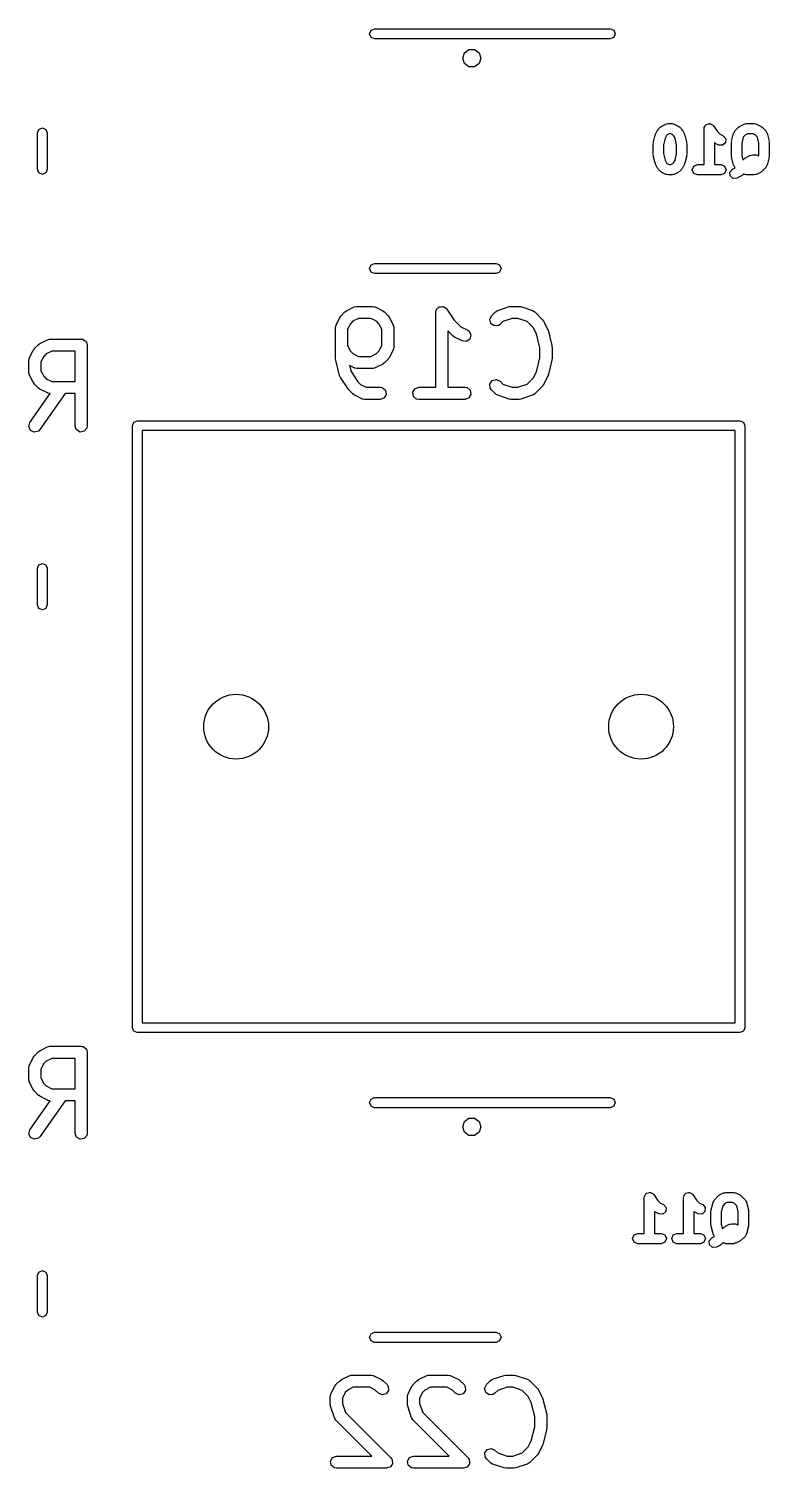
# Model space of a CAD drawing. Extents: x 62 to 228, y -146 to -46.
# Drawn here: x 109.53 to 118.67, y -83.74 to -65.95 of the extents above; entities that cross this region are included whole.
import ezdxf

# ---------------------------------------------------------------- set-up
doc = ezdxf.new("R2010")
doc.units = 0
doc.layers.add('BLACK', color=7, linetype='CONTINUOUS')

msp = doc.modelspace()

# ---------------------------------------------------------------- linework, layer by layer
at = {"layer": 'BLACK', "linetype": 'CONTINUOUS'}
for p, q in [((113.74, -66.0124), (113.758, -65.9682)), ((113.758, -65.9682), (113.802, -65.9499)), ((113.802, -65.9499), (116.711, -65.9499)), ((116.711, -65.9499), (116.755, -65.9682)), ((116.755, -65.9682), (116.774, -66.0124)), ((113.758, -66.0566), (113.74, -66.0124)), ((113.802, -66.0749), (113.758, -66.0566)), ((116.711, -66.0749), (113.802, -66.0749)), ((116.755, -66.0566), (116.711, -66.0749)), ((116.774, -66.0124), (116.755, -66.0566)), ((114.89, -66.3124), (114.911, -66.2463)), ((114.911, -66.3785), (114.89, -66.3124)), ((114.911, -66.2463), (114.967, -66.2054)), ((114.967, -66.2054), (115.037, -66.2054)), ((115.037, -66.2054), (115.093, -66.2463)), ((115.093, -66.2463), (115.115, -66.3124)), ((115.115, -66.3124), (115.093, -66.3785)), ((114.967, -66.4194), (114.911, -66.3785)), ((115.037, -66.4194), (114.967, -66.4194)), ((115.093, -66.3785), (115.037, -66.4194)), ((109.639, -67.2353), (109.657, -67.1929)), ((109.639, -67.6895), (109.639, -67.2353)), ((109.657, -67.1929), (109.699, -67.1753)), ((109.699, -67.1753), (109.742, -67.1929)), ((109.742, -67.1929), (109.759, -67.2353)), ((109.759, -67.2353), (109.759, -67.6895)), ((117.272, -67.2526), (117.296, -67.2042)), ((117.296, -67.2042), (117.304, -67.1973)), ((117.304, -67.1973), (117.308, -67.1877)), ((117.308, -67.1877), (117.332, -67.1635)), ((117.332, -67.1635), (117.342, -67.1595)), ((117.342, -67.1595), (117.349, -67.1516)), ((117.349, -67.1516), (117.397, -67.1274)), ((117.397, -67.1274), (117.412, -67.1264)), ((117.412, -67.1264), (117.425, -67.1207)), ((117.425, -67.1207), (117.474, -67.1207)), ((117.474, -67.1207), (117.487, -67.1264)), ((117.487, -67.1264), (117.502, -67.1274)), ((117.502, -67.1274), (117.551, -67.1516)), ((117.551, -67.1516), (117.557, -67.1595)), ((117.557, -67.1595), (117.567, -67.1635)), ((117.567, -67.1635), (117.591, -67.1877)), ((117.591, -67.1877), (117.595, -67.1973)), ((117.595, -67.1973), (117.603, -67.2042)), ((117.603, -67.2042), (117.627, -67.2526)), ((117.87, -67.1842), (117.872, -67.1782)), ((117.87, -67.6287), (117.87, -67.1842)), ((117.871, -67.1718), (117.881, -67.1564)), ((117.872, -67.1782), (117.871, -67.1718)), ((117.881, -67.1564), (117.889, -67.1393)), ((117.889, -67.1393), (117.895, -67.1368)), ((117.895, -67.1368), (117.898, -67.1314)), ((117.898, -67.1314), (117.916, -67.1278)), ((117.916, -67.1278), (117.933, -67.1207)), ((117.933, -67.1207), (117.939, -67.1232)), ((117.939, -67.1232), (117.946, -67.1219)), ((117.946, -67.1219), (117.961, -67.1322)), ((117.961, -67.1322), (117.978, -67.1393)), ((117.978, -67.1393), (117.981, -67.1453)), ((117.981, -67.1453), (117.986, -67.149)), ((117.986, -67.149), (118.031, -67.2163)), ((118.031, -67.2163), (118.068, -67.253)), ((118.235, -67.2414), (118.245, -67.2277)), ((118.245, -67.2277), (118.251, -67.2119)), ((118.251, -67.2119), (118.3, -67.1635)), ((118.3, -67.1635), (118.309, -67.1595)), ((118.309, -67.1595), (118.316, -67.1516)), ((118.316, -67.1516), (118.365, -67.1274)), ((118.365, -67.1274), (118.379, -67.1264)), ((118.379, -67.1264), (118.393, -67.1207)), ((118.393, -67.1207), (118.49, -67.1207)), ((118.49, -67.1207), (118.503, -67.1264)), ((118.503, -67.1264), (118.518, -67.1274)), ((118.518, -67.1274), (118.567, -67.1516)), ((118.567, -67.1516), (118.573, -67.1595)), ((118.573, -67.1595), (118.583, -67.1635)), ((118.583, -67.1635), (118.631, -67.2119)), ((118.631, -67.2119), (118.638, -67.2277)), ((118.638, -67.2277), (118.648, -67.2414)), ((117.241, -67.3777), (117.244, -67.3703)), ((117.241, -67.4987), (117.241, -67.3777)), ((117.243, -67.3623), (117.267, -67.2656)), ((117.244, -67.3703), (117.243, -67.3623)), ((117.267, -67.2656), (117.271, -67.2598)), ((117.271, -67.2598), (117.272, -67.2526)), ((117.389, -67.3031), (117.368, -67.3855)), ((117.368, -67.3855), (117.368, -67.4909)), ((117.405, -67.2702), (117.389, -67.3031)), ((117.415, -67.2606), (117.405, -67.2702)), ((117.44, -67.2477), (117.415, -67.2606)), ((117.459, -67.2477), (117.44, -67.2477)), ((117.485, -67.2606), (117.459, -67.2477)), ((117.494, -67.2702), (117.485, -67.2606)), ((117.511, -67.3031), (117.494, -67.2702)), ((117.531, -67.3855), (117.511, -67.3031)), ((117.531, -67.4909), (117.531, -67.3855)), ((117.627, -67.2526), (117.628, -67.2598)), ((117.628, -67.2598), (117.632, -67.2656)), ((117.632, -67.2656), (117.656, -67.3623)), ((117.656, -67.3623), (117.655, -67.3703)), ((117.655, -67.3703), (117.658, -67.3777)), ((117.658, -67.3777), (117.658, -67.4987)), ((118.002, -67.362), (117.997, -67.3563)), ((117.997, -67.3563), (117.997, -67.6287)), ((118.05, -67.3861), (118.002, -67.362)), ((118.099, -67.3896), (118.05, -67.3861)), ((118.068, -67.253), (118.107, -67.2726)), ((118.135, -67.3578), (118.099, -67.3896)), ((118.107, -67.2726), (118.139, -67.3093)), ((118.139, -67.3093), (118.135, -67.3578)), ((118.209, -67.3535), (118.212, -67.3461)), ((118.209, -67.5229), (118.209, -67.3535)), ((118.21, -67.3381), (118.235, -67.2414)), ((118.212, -67.3461), (118.21, -67.3381)), ((118.354, -67.2892), (118.336, -67.3614)), ((118.336, -67.3614), (118.336, -67.5151)), ((118.382, -67.2606), (118.354, -67.2892)), ((118.408, -67.2477), (118.382, -67.2606)), ((118.475, -67.2477), (118.408, -67.2477)), ((118.501, -67.2606), (118.475, -67.2477)), ((118.529, -67.2892), (118.501, -67.2606)), ((118.547, -67.3614), (118.529, -67.2892)), ((118.547, -67.5151), (118.547, -67.3614)), ((118.648, -67.2414), (118.672, -67.3381)), ((118.672, -67.3381), (118.671, -67.3461)), ((118.671, -67.3461), (118.674, -67.3535)), ((118.674, -67.3535), (118.674, -67.5229)), ((117.244, -67.5061), (117.241, -67.4987)), ((117.243, -67.5141), (117.244, -67.5061)), ((117.267, -67.6108), (117.243, -67.5141)), ((117.368, -67.4909), (117.389, -67.5733)), ((117.389, -67.5733), (117.405, -67.6062)), ((117.494, -67.6062), (117.511, -67.5733)), ((117.511, -67.5733), (117.531, -67.4909)), ((117.656, -67.5141), (117.632, -67.6108)), ((117.658, -67.4987), (117.655, -67.5061)), ((117.655, -67.5061), (117.656, -67.5141)), ((118.212, -67.5303), (118.209, -67.5229)), ((118.21, -67.5383), (118.212, -67.5303)), ((118.235, -67.635), (118.21, -67.5383)), ((118.336, -67.5151), (118.35, -67.5728)), ((118.35, -67.5728), (118.372, -67.5505)), ((118.372, -67.5505), (118.382, -67.5465)), ((118.382, -67.5465), (118.389, -67.5387)), ((118.389, -67.5387), (118.437, -67.5145)), ((118.437, -67.5145), (118.452, -67.5134)), ((118.452, -67.5134), (118.466, -67.5078)), ((118.466, -67.5078), (118.514, -67.5078)), ((118.514, -67.5078), (118.546, -67.5209)), ((118.546, -67.5209), (118.547, -67.5151)), ((118.672, -67.5383), (118.648, -67.635)), ((118.674, -67.5229), (118.671, -67.5303)), ((118.671, -67.5303), (118.672, -67.5383)), ((109.657, -67.7319), (109.639, -67.6895)), ((109.699, -67.7495), (109.657, -67.7319)), ((109.742, -67.7319), (109.699, -67.7495)), ((109.759, -67.6895), (109.742, -67.7319)), ((117.271, -67.6166), (117.267, -67.6108)), ((117.272, -67.6238), (117.271, -67.6166)), ((117.296, -67.6722), (117.272, -67.6238)), ((117.304, -67.6791), (117.296, -67.6722)), ((117.308, -67.6887), (117.304, -67.6791)), ((117.332, -67.7129), (117.308, -67.6887)), ((117.342, -67.7169), (117.332, -67.7129)), ((117.349, -67.7248), (117.342, -67.7169)), ((117.397, -67.749), (117.349, -67.7248)), ((117.412, -67.7501), (117.397, -67.749)), ((117.405, -67.6062), (117.415, -67.6158)), ((117.425, -67.7557), (117.412, -67.7501)), ((117.415, -67.6158), (117.44, -67.6287)), ((117.474, -67.7557), (117.425, -67.7557)), ((117.44, -67.6287), (117.459, -67.6287)), ((117.459, -67.6287), (117.485, -67.6158)), ((117.487, -67.7501), (117.474, -67.7557)), ((117.485, -67.6158), (117.494, -67.6062)), ((117.502, -67.749), (117.487, -67.7501)), ((117.551, -67.7248), (117.502, -67.749)), ((117.557, -67.7169), (117.551, -67.7248)), ((117.567, -67.7129), (117.557, -67.7169)), ((117.591, -67.6887), (117.567, -67.7129)), ((117.595, -67.6791), (117.591, -67.6887)), ((117.603, -67.6722), (117.595, -67.6791)), ((117.627, -67.6238), (117.603, -67.6722)), ((117.628, -67.6166), (117.627, -67.6238)), ((117.632, -67.6108), (117.628, -67.6166)), ((117.725, -67.6922), (117.743, -67.6473)), ((117.743, -67.7371), (117.725, -67.6922)), ((117.743, -67.6473), (117.788, -67.6287)), ((117.788, -67.7557), (117.743, -67.7371)), ((117.788, -67.6287), (117.87, -67.6287)), ((118.079, -67.7557), (117.788, -67.7557)), ((117.997, -67.6287), (118.079, -67.6287)), ((118.079, -67.6287), (118.123, -67.6473)), ((118.123, -67.7371), (118.079, -67.7557)), ((118.123, -67.6473), (118.142, -67.6922)), ((118.142, -67.6922), (118.123, -67.7371)), ((118.188, -67.7205), (118.219, -67.6838)), ((118.191, -67.769), (118.188, -67.7205)), ((118.228, -67.8008), (118.191, -67.769)), ((118.219, -67.6838), (118.254, -67.6667)), ((118.245, -67.6488), (118.235, -67.635)), ((118.251, -67.6645), (118.245, -67.6488)), ((118.254, -67.6667), (118.251, -67.6645)), ((118.332, -67.7653), (118.325, -67.7732)), ((118.341, -67.7613), (118.332, -67.7653)), ((118.357, -67.7453), (118.341, -67.7613)), ((118.365, -67.749), (118.357, -67.7453)), ((118.379, -67.7501), (118.365, -67.749)), ((118.393, -67.7557), (118.379, -67.7501)), ((118.49, -67.7557), (118.393, -67.7557)), ((118.503, -67.7501), (118.49, -67.7557)), ((118.518, -67.749), (118.503, -67.7501)), ((118.567, -67.7248), (118.518, -67.749)), ((118.573, -67.7169), (118.567, -67.7248)), ((118.583, -67.7129), (118.573, -67.7169)), ((118.631, -67.6645), (118.583, -67.7129)), ((118.638, -67.6488), (118.631, -67.6645)), ((118.648, -67.635), (118.638, -67.6488)), ((118.276, -67.7974), (118.228, -67.8008)), ((118.325, -67.7732), (118.276, -67.7974)), ((113.74, -68.9124), (113.758, -68.8682)), ((113.758, -68.9566), (113.74, -68.9124)), ((113.758, -68.8682), (113.802, -68.8499)), ((113.802, -68.9749), (113.758, -68.9566)), ((113.802, -68.8499), (115.302, -68.8499)), ((115.302, -68.9749), (113.802, -68.9749)), ((115.302, -68.8499), (115.346, -68.8682)), ((115.346, -68.9566), (115.302, -68.9749)), ((115.346, -68.8682), (115.365, -68.9124)), ((115.365, -68.9124), (115.346, -68.9566)), ((113.327, -69.6117), (113.374, -69.5165)), ((113.374, -69.5165), (113.388, -69.4985)), ((113.388, -69.497), (113.436, -69.4494)), ((113.388, -69.4985), (113.388, -69.497)), ((113.436, -69.4494), (113.454, -69.4365)), ((113.454, -69.4365), (113.455, -69.4353)), ((113.455, -69.4353), (113.551, -69.3877)), ((113.602, -69.5298), (113.533, -69.564)), ((113.551, -69.3877), (113.576, -69.3803)), ((113.576, -69.3803), (113.58, -69.3813)), ((113.58, -69.3813), (113.584, -69.3798)), ((113.584, -69.3798), (113.775, -69.3798)), ((113.757, -69.5298), (113.602, -69.5298)), ((113.825, -69.564), (113.757, -69.5298)), ((113.775, -69.3798), (113.8, -69.3843)), ((113.8, -69.3843), (113.804, -69.3872)), ((113.804, -69.3872), (113.808, -69.3877)), ((113.808, -69.3877), (113.903, -69.4353)), ((113.903, -69.4353), (113.921, -69.4487)), ((113.921, -69.4487), (113.923, -69.4494)), ((113.923, -69.4494), (113.971, -69.497)), ((113.971, -69.497), (113.983, -69.5154)), ((113.983, -69.5154), (113.985, -69.5165)), ((113.985, -69.5165), (114.032, -69.6117)), ((114.557, -69.4548), (114.561, -69.4291)), ((114.557, -70.3798), (114.557, -69.4548)), ((114.561, -69.4291), (114.564, -69.4258)), ((114.564, -69.4258), (114.565, -69.4215)), ((114.565, -69.4215), (114.58, -69.4065)), ((114.58, -69.4065), (114.594, -69.3898)), ((114.594, -69.3898), (114.599, -69.3891)), ((114.599, -69.3891), (114.602, -69.3861)), ((114.602, -69.3861), (114.623, -69.3847)), ((114.623, -69.3847), (114.645, -69.3809)), ((114.645, -69.3809), (114.649, -69.3831)), ((114.649, -69.3831), (114.653, -69.3828)), ((114.653, -69.3828), (114.67, -69.3957)), ((114.67, -69.3957), (114.689, -69.4066)), ((114.689, -69.4066), (114.691, -69.4106)), ((114.691, -69.4106), (114.694, -69.4132)), ((114.694, -69.4132), (114.785, -69.5499)), ((114.785, -69.5499), (114.867, -69.6312)), ((115.224, -69.5435), (115.245, -69.497)), ((115.237, -69.593), (115.224, -69.5435)), ((115.245, -69.497), (115.293, -69.4494)), ((115.293, -69.4494), (115.314, -69.4344)), ((115.314, -69.4344), (115.319, -69.434)), ((115.319, -69.434), (115.322, -69.4312)), ((115.322, -69.4312), (115.465, -69.3836)), ((115.501, -69.5298), (115.387, -69.568)), ((115.465, -69.3836), (115.487, -69.3803)), ((115.487, -69.3803), (115.489, -69.3798)), ((115.489, -69.3798), (115.584, -69.3798)), ((115.572, -69.5298), (115.501, -69.5298)), ((115.687, -69.568), (115.572, -69.5298)), ((115.584, -69.3798), (115.606, -69.3837)), ((115.606, -69.3837), (115.608, -69.3836)), ((115.608, -69.3836), (115.751, -69.4312)), ((115.751, -69.4312), (115.774, -69.4437)), ((115.774, -69.4437), (115.776, -69.4475)), ((115.776, -69.4475), (115.78, -69.4494)), ((115.78, -69.4494), (115.875, -69.5446)), ((115.875, -69.5446), (115.888, -69.563)), ((113.319, -69.6453), (113.323, -69.6196)), ((113.319, -70.0262), (113.319, -69.6453)), ((113.323, -69.6196), (113.326, -69.6162)), ((113.326, -69.6162), (113.327, -69.6117)), ((113.503, -69.5944), (113.469, -69.663)), ((113.469, -69.663), (113.469, -69.8656)), ((113.533, -69.564), (113.503, -69.5944)), ((113.856, -69.5944), (113.825, -69.564)), ((113.89, -69.663), (113.856, -69.5944)), ((113.89, -69.8656), (113.89, -69.663)), ((114.032, -69.6117), (114.04, -69.6367)), ((114.04, -69.6367), (114.039, -69.641)), ((114.039, -69.641), (114.04, -69.6453)), ((114.04, -69.6453), (114.04, -69.8834)), ((114.769, -69.7459), (114.707, -69.6835)), ((114.707, -69.6835), (114.707, -70.3798)), ((114.867, -69.6312), (114.951, -69.6734)), ((114.951, -69.6734), (114.972, -69.6889)), ((114.972, -69.6889), (114.992, -69.736)), ((115.279, -69.6225), (115.237, -69.593)), ((115.33, -69.618), (115.279, -69.6225)), ((115.351, -69.6031), (115.33, -69.618)), ((115.387, -69.568), (115.351, -69.6031)), ((115.761, -69.6421), (115.687, -69.568)), ((115.799, -69.7191), (115.761, -69.6421)), ((115.843, -69.8926), (115.799, -69.7191)), ((115.888, -69.563), (115.889, -69.5641)), ((115.889, -69.5641), (115.937, -69.6593)), ((115.937, -69.6593), (115.941, -69.6717)), ((115.941, -69.6717), (115.943, -69.6747)), ((115.943, -69.6747), (115.99, -69.8652)), ((109.587, -69.921), (109.601, -69.903)), ((109.601, -69.903), (109.602, -69.9015)), ((109.602, -69.9015), (109.649, -69.8539)), ((109.649, -69.8539), (109.668, -69.841)), ((109.668, -69.841), (109.669, -69.8398)), ((109.669, -69.8398), (109.764, -69.7922)), ((109.764, -69.7922), (109.789, -69.7848)), ((109.789, -69.7848), (109.793, -69.7858)), ((109.793, -69.7858), (109.797, -69.7843)), ((109.797, -69.7843), (110.178, -69.7843)), ((110.178, -69.7843), (110.188, -69.786)), ((110.188, -69.786), (110.191, -69.7854)), ((110.191, -69.7854), (110.194, -69.7871)), ((110.194, -69.7871), (110.204, -69.7888)), ((110.204, -69.7888), (110.219, -69.8013)), ((110.219, -69.8013), (110.236, -69.8111)), ((110.236, -69.8111), (110.238, -69.8174)), ((110.238, -69.8174), (110.243, -69.8218)), ((110.243, -69.8218), (110.247, -69.841)), ((110.247, -69.841), (110.253, -69.8593)), ((110.253, -69.8593), (110.253, -70.8593)), ((113.469, -69.8656), (113.503, -69.9342)), ((113.856, -69.9342), (113.89, -69.8656)), ((114.04, -69.8834), (114.036, -69.909)), ((114.771, -69.7466), (114.769, -69.7459)), ((114.789, -69.76), (114.771, -69.7466)), ((114.884, -69.8076), (114.789, -69.76)), ((114.935, -69.8134), (114.884, -69.8076)), ((114.978, -69.7852), (114.935, -69.8134)), ((114.992, -69.736), (114.978, -69.7852)), ((115.843, -70.017), (115.843, -69.8926)), ((115.99, -69.8652), (115.991, -69.8801)), ((115.991, -69.8801), (115.993, -69.8834)), ((115.993, -69.8834), (115.993, -70.0262)), ((109.532, -70.0498), (109.536, -70.0241)), ((109.532, -70.1926), (109.532, -70.0498)), ((109.536, -70.0241), (109.539, -70.0207)), ((109.539, -70.0207), (109.54, -70.0162)), ((109.54, -70.0162), (109.587, -69.921)), ((109.716, -69.9989), (109.682, -70.0675)), ((109.682, -70.0675), (109.682, -70.1749)), ((109.747, -69.9685), (109.716, -69.9989)), ((109.815, -69.9343), (109.747, -69.9685)), ((110.103, -69.9343), (109.815, -69.9343)), ((110.103, -70.3081), (110.103, -69.9343)), ((113.32, -70.0295), (113.319, -70.0262)), ((113.321, -70.0444), (113.32, -70.0295)), ((113.369, -70.2349), (113.321, -70.0444)), ((113.503, -69.9342), (113.533, -69.9646)), ((113.533, -69.9646), (113.602, -69.9988)), ((113.602, -69.9988), (113.757, -69.9988)), ((113.757, -69.9988), (113.825, -69.9646)), ((113.825, -69.9646), (113.856, -69.9342)), ((113.923, -70.0792), (113.905, -70.0921)), ((113.971, -70.0316), (113.923, -70.0792)), ((113.985, -70.0121), (113.971, -70.0301)), ((113.971, -70.0301), (113.971, -70.0316)), ((114.032, -69.9169), (113.985, -70.0121)), ((114.033, -69.9124), (114.032, -69.9169)), ((114.036, -69.909), (114.033, -69.9124)), ((115.799, -70.1905), (115.843, -70.017)), ((115.99, -70.0444), (115.943, -70.2349)), ((115.993, -70.0262), (115.99, -70.041)), ((115.99, -70.041), (115.99, -70.0444)), ((109.533, -70.1968), (109.532, -70.1926)), ((109.532, -70.2012), (109.533, -70.1968)), ((109.54, -70.2262), (109.532, -70.2012)), ((109.587, -70.3214), (109.54, -70.2262)), ((109.682, -70.1749), (109.716, -70.2434)), ((109.716, -70.2434), (109.747, -70.2738)), ((113.369, -70.2352), (113.369, -70.2349)), ((113.379, -70.2583), (113.369, -70.2352)), ((113.474, -70.4011), (113.379, -70.2583)), ((113.551, -70.1409), (113.492, -70.1118)), ((113.492, -70.1118), (113.511, -70.1859)), ((113.511, -70.1859), (113.595, -70.3118)), ((113.555, -70.1414), (113.551, -70.1409)), ((113.559, -70.1443), (113.555, -70.1414)), ((113.584, -70.1488), (113.559, -70.1443)), ((113.775, -70.1488), (113.584, -70.1488)), ((113.779, -70.1473), (113.775, -70.1488)), ((113.783, -70.1483), (113.779, -70.1473)), ((113.808, -70.1409), (113.783, -70.1483)), ((113.903, -70.0933), (113.808, -70.1409)), ((113.905, -70.0921), (113.903, -70.0933)), ((115.761, -70.2675), (115.799, -70.1905)), ((115.937, -70.2502), (115.889, -70.3455)), ((115.943, -70.2349), (115.937, -70.2467)), ((115.937, -70.2467), (115.937, -70.2502)), ((109.589, -70.3225), (109.587, -70.3214)), ((109.602, -70.3409), (109.589, -70.3225)), ((109.649, -70.3885), (109.602, -70.3409)), ((109.651, -70.3892), (109.649, -70.3885)), ((109.669, -70.4026), (109.651, -70.3892)), ((109.764, -70.4502), (109.669, -70.4026)), ((109.747, -70.2738), (109.815, -70.3081)), ((109.815, -70.3081), (110.103, -70.3081)), ((113.477, -70.4032), (113.474, -70.4011)), ((113.484, -70.4126), (113.477, -70.4032)), ((113.531, -70.4602), (113.484, -70.4126)), ((113.595, -70.3118), (113.629, -70.3455)), ((113.629, -70.3455), (113.697, -70.3798)), ((113.697, -70.3798), (113.87, -70.3798)), ((113.87, -70.3798), (113.896, -70.3843)), ((113.896, -70.3843), (113.935, -70.4173)), ((113.935, -70.4173), (113.944, -70.4678)), ((114.272, -70.4418), (114.298, -70.3973)), ((114.298, -70.3973), (114.346, -70.3798)), ((114.346, -70.3798), (114.557, -70.3798)), ((114.707, -70.3798), (114.918, -70.3798)), ((114.918, -70.3798), (114.943, -70.3843)), ((114.943, -70.3843), (114.982, -70.4173)), ((114.982, -70.4173), (114.991, -70.4678)), ((115.226, -70.3401), (115.255, -70.2981)), ((115.23, -70.3912), (115.226, -70.3401)), ((115.245, -70.4126), (115.23, -70.3912)), ((115.293, -70.4602), (115.245, -70.4126)), ((115.255, -70.2981), (115.305, -70.2848)), ((115.305, -70.2848), (115.351, -70.3065)), ((115.351, -70.3065), (115.387, -70.3416)), ((115.387, -70.3416), (115.501, -70.3798)), ((115.501, -70.3798), (115.572, -70.3798)), ((115.572, -70.3798), (115.687, -70.3416)), ((115.687, -70.3416), (115.761, -70.2675)), ((115.875, -70.365), (115.78, -70.4602)), ((115.876, -70.3635), (115.875, -70.365)), ((115.889, -70.3455), (115.876, -70.3635)), ((109.546, -70.8163), (109.796, -70.4579)), ((109.979, -70.4581), (109.668, -70.9023)), ((109.768, -70.4507), (109.764, -70.4502)), ((109.772, -70.4536), (109.768, -70.4507)), ((109.796, -70.4579), (109.772, -70.4536)), ((110.103, -70.4581), (109.979, -70.4581)), ((110.103, -70.8593), (110.103, -70.4581)), ((113.533, -70.4609), (113.531, -70.4602)), ((113.551, -70.4742), (113.533, -70.4609)), ((113.646, -70.5219), (113.551, -70.4742)), ((113.65, -70.5224), (113.646, -70.5219)), ((113.654, -70.5253), (113.65, -70.5224)), ((113.679, -70.5298), (113.654, -70.5253)), ((113.87, -70.5298), (113.679, -70.5298)), ((113.918, -70.5122), (113.87, -70.5298)), ((113.944, -70.4678), (113.918, -70.5122)), ((114.281, -70.4923), (114.272, -70.4418)), ((114.32, -70.5253), (114.281, -70.4923)), ((114.346, -70.5298), (114.32, -70.5253)), ((114.918, -70.5298), (114.346, -70.5298)), ((114.966, -70.5122), (114.918, -70.5298)), ((114.991, -70.4678), (114.966, -70.5122)), ((115.297, -70.4621), (115.293, -70.4602)), ((115.299, -70.4659), (115.297, -70.4621)), ((115.322, -70.4783), (115.299, -70.4659)), ((115.465, -70.5259), (115.322, -70.4783)), ((115.467, -70.5259), (115.465, -70.5259)), ((115.489, -70.5298), (115.467, -70.5259)), ((115.584, -70.5298), (115.489, -70.5298)), ((115.586, -70.5292), (115.584, -70.5298)), ((115.608, -70.5259), (115.586, -70.5292)), ((115.751, -70.4783), (115.608, -70.5259)), ((115.754, -70.4755), (115.751, -70.4783)), ((115.759, -70.4751), (115.754, -70.4755)), ((115.78, -70.4602), (115.759, -70.4751)), ((110.83, -70.812), (110.872, -70.7944)), ((110.872, -70.7944), (118.312, -70.7944)), ((118.312, -70.7944), (118.355, -70.812)), ((109.532, -70.8658), (109.546, -70.8163)), ((109.554, -70.9123), (109.532, -70.8658)), ((109.6, -70.934), (109.554, -70.9123)), ((109.65, -70.9207), (109.6, -70.934)), ((109.668, -70.9023), (109.65, -70.9207)), ((110.121, -70.9075), (110.103, -70.8593)), ((110.165, -70.9331), (110.121, -70.9075)), ((110.216, -70.9242), (110.165, -70.9331)), ((110.249, -70.8849), (110.216, -70.9242)), ((110.253, -70.8593), (110.249, -70.8849)), ((110.812, -70.8544), (110.83, -70.812)), ((110.812, -78.2944), (110.812, -70.8544)), ((110.932, -70.9144), (110.932, -78.2344)), ((118.252, -70.9144), (110.932, -70.9144)), ((118.252, -78.2344), (118.252, -70.9144)), ((118.355, -70.812), (118.372, -70.8544)), ((118.372, -70.8544), (118.372, -78.2944)), ((109.639, -72.6163), (109.657, -72.5739)), ((109.657, -72.5739), (109.699, -72.5563)), ((109.699, -72.5563), (109.742, -72.5739)), ((109.742, -72.5739), (109.759, -72.6163)), ((109.639, -73.0705), (109.639, -72.6163)), ((109.759, -72.6163), (109.759, -73.0705)), ((109.657, -73.1129), (109.639, -73.0705)), ((109.759, -73.0705), (109.742, -73.1129)), ((109.699, -73.1305), (109.657, -73.1129)), ((109.742, -73.1129), (109.699, -73.1305)), ((110.932, -78.2344), (118.252, -78.2344)), ((110.83, -78.3368), (110.812, -78.2944)), ((110.872, -78.3544), (110.83, -78.3368)), ((118.312, -78.3544), (110.872, -78.3544)), ((118.355, -78.3368), (118.312, -78.3544)), ((118.372, -78.2944), (118.355, -78.3368)), ((109.602, -78.641), (109.649, -78.5934)), ((109.649, -78.5934), (109.668, -78.5805)), ((109.668, -78.5805), (109.669, -78.5793)), ((109.669, -78.5793), (109.764, -78.5317)), ((109.764, -78.5317), (109.789, -78.5243)), ((109.789, -78.5243), (109.793, -78.5253)), ((109.793, -78.5253), (109.797, -78.5238)), ((109.797, -78.5238), (110.178, -78.5238)), ((110.178, -78.5238), (110.188, -78.5255)), ((110.188, -78.5255), (110.191, -78.5249)), ((110.191, -78.5249), (110.194, -78.5266)), ((110.194, -78.5266), (110.204, -78.5283)), ((110.204, -78.5283), (110.219, -78.5408)), ((110.219, -78.5408), (110.236, -78.5506)), ((110.236, -78.5506), (110.238, -78.5569)), ((110.238, -78.5569), (110.243, -78.5613)), ((110.243, -78.5613), (110.247, -78.5805)), ((110.247, -78.5805), (110.253, -78.5988)), ((110.253, -78.5988), (110.253, -79.5988)), ((109.532, -78.7893), (109.536, -78.7636)), ((109.532, -78.9321), (109.532, -78.7893)), ((109.536, -78.7636), (109.539, -78.7602)), ((109.539, -78.7602), (109.54, -78.7557)), ((109.54, -78.7557), (109.587, -78.6605)), ((109.587, -78.6605), (109.601, -78.6425)), ((109.601, -78.6425), (109.602, -78.641)), ((109.716, -78.7384), (109.682, -78.807)), ((109.747, -78.708), (109.716, -78.7384)), ((109.815, -78.6738), (109.747, -78.708)), ((110.103, -78.6738), (109.815, -78.6738)), ((110.103, -79.0476), (110.103, -78.6738)), ((109.533, -78.9363), (109.532, -78.9321)), ((109.532, -78.9407), (109.533, -78.9363)), ((109.54, -78.9657), (109.532, -78.9407)), ((109.587, -79.0609), (109.54, -78.9657)), ((109.682, -78.807), (109.682, -78.9144)), ((109.682, -78.9144), (109.716, -78.9829)), ((109.589, -79.062), (109.587, -79.0609)), ((109.602, -79.0804), (109.589, -79.062)), ((109.649, -79.128), (109.602, -79.0804)), ((109.651, -79.1287), (109.649, -79.128)), ((109.669, -79.1421), (109.651, -79.1287)), ((109.764, -79.1897), (109.669, -79.1421)), ((109.716, -78.9829), (109.747, -79.0133)), ((109.747, -79.0133), (109.815, -79.0476)), ((109.815, -79.0476), (110.103, -79.0476)), ((109.546, -79.5558), (109.796, -79.1974)), ((109.979, -79.1976), (109.668, -79.6418)), ((109.768, -79.1902), (109.764, -79.1897)), ((109.772, -79.1931), (109.768, -79.1902)), ((109.796, -79.1974), (109.772, -79.1931)), ((110.103, -79.1976), (109.979, -79.1976)), ((110.103, -79.5988), (110.103, -79.1976)), ((113.74, -79.2204), (113.758, -79.1762)), ((113.758, -79.2646), (113.74, -79.2204)), ((113.758, -79.1762), (113.802, -79.1579)), ((113.802, -79.2829), (113.758, -79.2646)), ((113.802, -79.1579), (116.711, -79.1579)), ((116.711, -79.2829), (113.802, -79.2829)), ((116.711, -79.1579), (116.755, -79.1762)), ((116.755, -79.2646), (116.711, -79.2829)), ((116.755, -79.1762), (116.774, -79.2204)), ((116.774, -79.2204), (116.755, -79.2646)), ((114.89, -79.5204), (114.911, -79.4543)), ((114.911, -79.4543), (114.967, -79.4134)), ((114.967, -79.4134), (115.037, -79.4134)), ((115.037, -79.4134), (115.093, -79.4543)), ((115.093, -79.4543), (115.115, -79.5204)), ((109.532, -79.6053), (109.546, -79.5558)), ((109.554, -79.6518), (109.532, -79.6053)), ((109.6, -79.6735), (109.554, -79.6518)), ((109.65, -79.6602), (109.6, -79.6735)), ((109.668, -79.6418), (109.65, -79.6602)), ((110.121, -79.647), (110.103, -79.5988)), ((110.165, -79.6726), (110.121, -79.647)), ((110.216, -79.6637), (110.165, -79.6726)), ((110.249, -79.6244), (110.216, -79.6637)), ((110.253, -79.5988), (110.249, -79.6244)), ((114.911, -79.5865), (114.89, -79.5204)), ((114.967, -79.6274), (114.911, -79.5865)), ((115.037, -79.6274), (114.967, -79.6274)), ((115.093, -79.5865), (115.037, -79.6274)), ((115.115, -79.5204), (115.093, -79.5865)), ((117.132, -80.3922), (117.135, -80.3862)), ((117.132, -80.8367), (117.132, -80.3922)), ((117.133, -80.3798), (117.144, -80.3644)), ((117.135, -80.3862), (117.133, -80.3798)), ((117.144, -80.3644), (117.151, -80.3473)), ((117.151, -80.3473), (117.157, -80.3448)), ((117.157, -80.3448), (117.16, -80.3394)), ((117.16, -80.3394), (117.179, -80.3358)), ((117.179, -80.3358), (117.196, -80.3287)), ((117.196, -80.3287), (117.202, -80.3312)), ((117.202, -80.3312), (117.208, -80.3299)), ((117.208, -80.3299), (117.223, -80.3402)), ((117.223, -80.3402), (117.241, -80.3473)), ((117.241, -80.3473), (117.243, -80.3533)), ((117.243, -80.3533), (117.248, -80.357)), ((117.248, -80.357), (117.293, -80.4243)), ((117.616, -80.3922), (117.618, -80.3862)), ((117.616, -80.8367), (117.616, -80.3922)), ((117.617, -80.3798), (117.627, -80.3644)), ((117.618, -80.3862), (117.617, -80.3798)), ((117.627, -80.3644), (117.635, -80.3473)), ((117.635, -80.3473), (117.641, -80.3448)), ((117.641, -80.3448), (117.644, -80.3394)), ((117.644, -80.3394), (117.662, -80.3358)), ((117.662, -80.3358), (117.679, -80.3287)), ((117.679, -80.3287), (117.685, -80.3312)), ((117.685, -80.3312), (117.692, -80.3299)), ((117.692, -80.3299), (117.707, -80.3402)), ((117.707, -80.3402), (117.724, -80.3473)), ((117.724, -80.3473), (117.727, -80.3533)), ((117.727, -80.3533), (117.732, -80.357)), ((117.732, -80.357), (117.777, -80.4243)), ((117.997, -80.4199), (118.046, -80.3715)), ((118.046, -80.3715), (118.055, -80.3675)), ((118.055, -80.3675), (118.062, -80.3596)), ((118.062, -80.3596), (118.111, -80.3354)), ((118.111, -80.3354), (118.125, -80.3344)), ((118.125, -80.3344), (118.139, -80.3287)), ((118.139, -80.3287), (118.236, -80.3287)), ((118.236, -80.3287), (118.249, -80.3344)), ((118.249, -80.3344), (118.264, -80.3354)), ((118.264, -80.3354), (118.313, -80.3596)), ((118.313, -80.3596), (118.319, -80.3675)), ((118.319, -80.3675), (118.329, -80.3715)), ((118.329, -80.3715), (118.377, -80.4199)), ((117.264, -80.57), (117.259, -80.5644)), ((117.259, -80.5644), (117.259, -80.8367)), ((117.312, -80.5941), (117.264, -80.57)), ((117.293, -80.4243), (117.33, -80.461)), ((117.33, -80.461), (117.369, -80.4806)), ((117.398, -80.5658), (117.361, -80.5976)), ((117.369, -80.4806), (117.401, -80.5173)), ((117.401, -80.5173), (117.398, -80.5658)), ((117.748, -80.57), (117.743, -80.5643)), ((117.743, -80.5643), (117.743, -80.8367)), ((117.796, -80.5941), (117.748, -80.57)), ((117.777, -80.4243), (117.814, -80.461)), ((117.814, -80.461), (117.853, -80.4806)), ((117.881, -80.5658), (117.845, -80.5976)), ((117.853, -80.4806), (117.885, -80.5173)), ((117.885, -80.5173), (117.881, -80.5658)), ((117.955, -80.5615), (117.958, -80.5541)), ((117.955, -80.7309), (117.955, -80.5615)), ((117.956, -80.5461), (117.981, -80.4494)), ((117.958, -80.5541), (117.956, -80.5461)), ((117.981, -80.4494), (117.991, -80.4357)), ((117.991, -80.4357), (117.997, -80.4199)), ((118.1, -80.4972), (118.082, -80.5694)), ((118.082, -80.5694), (118.082, -80.7231)), ((118.128, -80.4686), (118.1, -80.4972)), ((118.154, -80.4557), (118.128, -80.4686)), ((118.221, -80.4557), (118.154, -80.4557)), ((118.247, -80.4686), (118.221, -80.4557)), ((118.275, -80.4972), (118.247, -80.4686)), ((118.293, -80.5694), (118.275, -80.4972)), ((118.293, -80.7231), (118.293, -80.5694)), ((118.377, -80.4199), (118.384, -80.4357)), ((118.384, -80.4357), (118.394, -80.4494)), ((118.394, -80.4494), (118.418, -80.5461)), ((118.418, -80.5461), (118.417, -80.5541)), ((118.417, -80.5541), (118.42, -80.5615)), ((118.42, -80.5615), (118.42, -80.7309)), ((117.361, -80.5976), (117.312, -80.5941)), ((117.845, -80.5976), (117.796, -80.5941)), ((117.958, -80.7383), (117.955, -80.7309)), ((117.956, -80.7463), (117.958, -80.7383)), ((117.981, -80.843), (117.956, -80.7463)), ((118.082, -80.7231), (118.096, -80.7808)), ((118.118, -80.7585), (118.128, -80.7545)), ((118.128, -80.7545), (118.135, -80.7467)), ((118.135, -80.7467), (118.183, -80.7225)), ((118.183, -80.7225), (118.198, -80.7214)), ((118.198, -80.7214), (118.212, -80.7158)), ((118.212, -80.7158), (118.26, -80.7158)), ((118.26, -80.7158), (118.292, -80.7289)), ((118.292, -80.7289), (118.293, -80.7231)), ((118.418, -80.7463), (118.394, -80.843)), ((118.42, -80.7309), (118.417, -80.7383)), ((118.417, -80.7383), (118.418, -80.7463)), ((116.987, -80.9002), (117.006, -80.8553)), ((117.006, -80.9451), (116.987, -80.9002)), ((117.006, -80.8553), (117.05, -80.8367)), ((117.05, -80.8367), (117.132, -80.8367)), ((117.259, -80.8367), (117.341, -80.8367)), ((117.341, -80.8367), (117.386, -80.8553)), ((117.386, -80.8553), (117.404, -80.9002)), ((117.404, -80.9002), (117.386, -80.9451)), ((117.471, -80.9002), (117.489, -80.8553)), ((117.489, -80.9451), (117.471, -80.9002)), ((117.489, -80.8553), (117.534, -80.8367)), ((117.534, -80.8367), (117.616, -80.8367)), ((117.743, -80.8367), (117.825, -80.8367)), ((117.825, -80.8367), (117.869, -80.8553)), ((117.869, -80.8553), (117.888, -80.9002)), ((117.888, -80.9002), (117.869, -80.9451)), ((117.934, -80.9285), (117.965, -80.8918)), ((117.937, -80.977), (117.934, -80.9285)), ((117.965, -80.8918), (118, -80.8747)), ((117.991, -80.8568), (117.981, -80.843)), ((117.997, -80.8725), (117.991, -80.8568)), ((118, -80.8747), (117.997, -80.8725)), ((118.096, -80.7808), (118.118, -80.7585)), ((118.313, -80.9328), (118.264, -80.957)), ((118.319, -80.9249), (118.313, -80.9328)), ((118.329, -80.9209), (118.319, -80.9249)), ((118.377, -80.8725), (118.329, -80.9209)), ((118.384, -80.8568), (118.377, -80.8725)), ((118.394, -80.843), (118.384, -80.8568)), ((117.05, -80.9637), (117.006, -80.9451)), ((117.341, -80.9637), (117.05, -80.9637)), ((117.386, -80.9451), (117.341, -80.9637)), ((117.534, -80.9637), (117.489, -80.9451)), ((117.825, -80.9637), (117.534, -80.9637)), ((117.869, -80.9451), (117.825, -80.9637)), ((117.974, -81.0088), (117.937, -80.977)), ((118.022, -81.0054), (117.974, -81.0088)), ((118.071, -80.9812), (118.022, -81.0054)), ((118.078, -80.9733), (118.071, -80.9812)), ((118.087, -80.9693), (118.078, -80.9733)), ((118.103, -80.9533), (118.087, -80.9693)), ((118.111, -80.957), (118.103, -80.9533)), ((118.125, -80.9581), (118.111, -80.957)), ((118.139, -80.9637), (118.125, -80.9581)), ((118.236, -80.9637), (118.139, -80.9637)), ((118.249, -80.9581), (118.236, -80.9637)), ((118.264, -80.957), (118.249, -80.9581)), ((109.639, -81.3558), (109.657, -81.3134)), ((109.639, -81.81), (109.639, -81.3558)), ((109.657, -81.3134), (109.699, -81.2958)), ((109.699, -81.2958), (109.742, -81.3134)), ((109.742, -81.3134), (109.759, -81.3558)), ((109.759, -81.3558), (109.759, -81.81)), ((109.657, -81.8524), (109.639, -81.81)), ((109.759, -81.81), (109.742, -81.8524)), ((109.699, -81.87), (109.657, -81.8524)), ((109.742, -81.8524), (109.699, -81.87)), ((113.74, -82.1204), (113.758, -82.0762)), ((113.758, -82.1646), (113.74, -82.1204)), ((113.758, -82.0762), (113.802, -82.0579)), ((113.802, -82.1829), (113.758, -82.1646)), ((113.802, -82.0579), (115.302, -82.0579)), ((115.302, -82.0579), (115.346, -82.0762)), ((115.346, -82.1646), (115.302, -82.1829)), ((115.346, -82.0762), (115.365, -82.1204)), ((115.365, -82.1204), (115.346, -82.1646)), ((115.302, -82.1829), (113.802, -82.1829)), ((113.311, -82.7245), (113.324, -82.7065)), ((113.324, -82.7065), (113.325, -82.705)), ((113.325, -82.705), (113.372, -82.6574)), ((113.372, -82.6574), (113.391, -82.6445)), ((113.391, -82.6445), (113.392, -82.6433)), ((113.392, -82.6433), (113.487, -82.5957)), ((113.487, -82.5957), (113.512, -82.5883)), ((113.512, -82.5883), (113.516, -82.5893)), ((113.516, -82.5893), (113.521, -82.5878)), ((113.521, -82.5878), (113.759, -82.5878)), ((113.759, -82.5878), (113.784, -82.5923)), ((113.784, -82.5923), (113.788, -82.5952)), ((113.788, -82.5952), (113.792, -82.5957)), ((113.792, -82.5957), (113.888, -82.6433)), ((113.888, -82.6433), (113.906, -82.6567)), ((113.906, -82.6567), (113.907, -82.6574)), ((113.907, -82.6574), (113.955, -82.705)), ((113.955, -82.705), (113.97, -82.7263)), ((114.263, -82.7245), (114.276, -82.7065)), ((114.276, -82.7065), (114.277, -82.705)), ((114.277, -82.705), (114.325, -82.6574)), ((114.325, -82.6574), (114.343, -82.6445)), ((114.343, -82.6445), (114.344, -82.6433)), ((114.344, -82.6433), (114.44, -82.5957)), ((114.44, -82.5957), (114.464, -82.5883)), ((114.464, -82.5883), (114.469, -82.5893)), ((114.469, -82.5893), (114.473, -82.5878)), ((114.473, -82.5878), (114.711, -82.5878)), ((114.711, -82.5878), (114.737, -82.5923)), ((114.737, -82.5923), (114.74, -82.5952)), ((114.74, -82.5952), (114.745, -82.5957)), ((114.745, -82.5957), (114.84, -82.6433)), ((114.84, -82.6433), (114.858, -82.6567)), ((114.858, -82.6567), (114.859, -82.6574)), ((114.859, -82.6574), (114.907, -82.705)), ((114.907, -82.705), (114.922, -82.7263)), ((115.16, -82.7515), (115.182, -82.705)), ((115.182, -82.705), (115.23, -82.6574)), ((115.23, -82.6574), (115.251, -82.6424)), ((115.251, -82.6424), (115.255, -82.642)), ((115.255, -82.642), (115.259, -82.6392)), ((115.259, -82.6392), (115.402, -82.5916)), ((115.402, -82.5916), (115.424, -82.5883)), ((115.424, -82.5883), (115.425, -82.5878)), ((115.425, -82.5878), (115.521, -82.5878)), ((115.521, -82.5878), (115.543, -82.5917)), ((115.543, -82.5917), (115.544, -82.5916)), ((115.544, -82.5916), (115.687, -82.6392)), ((115.687, -82.6392), (115.71, -82.6517)), ((115.71, -82.6517), (115.712, -82.6555)), ((115.712, -82.6555), (115.717, -82.6574)), ((115.717, -82.6574), (115.812, -82.7526)), ((113.255, -82.8533), (113.26, -82.8276)), ((113.255, -82.9485), (113.255, -82.8533)), ((113.26, -82.8276), (113.263, -82.8242)), ((113.263, -82.8197), (113.311, -82.7245)), ((113.263, -82.8242), (113.263, -82.8197)), ((113.439, -82.8024), (113.405, -82.871)), ((113.405, -82.871), (113.405, -82.9363)), ((113.47, -82.772), (113.439, -82.8024)), ((113.538, -82.7378), (113.47, -82.772)), ((113.741, -82.7378), (113.538, -82.7378)), ((113.81, -82.772), (113.741, -82.7378)), ((113.849, -82.8111), (113.81, -82.772)), ((113.895, -82.8327), (113.849, -82.8111)), ((113.945, -82.8195), (113.895, -82.8327)), ((113.974, -82.7774), (113.945, -82.8195)), ((113.97, -82.7263), (113.974, -82.7774)), ((114.208, -82.8533), (114.212, -82.8276)), ((114.208, -82.9485), (114.208, -82.8533)), ((114.212, -82.8276), (114.215, -82.8242)), ((114.215, -82.8197), (114.263, -82.7245)), ((114.215, -82.8242), (114.215, -82.8197)), ((114.392, -82.8024), (114.358, -82.871)), ((114.358, -82.871), (114.358, -82.9363)), ((114.422, -82.772), (114.392, -82.8024)), ((114.491, -82.7378), (114.422, -82.772)), ((114.693, -82.7378), (114.491, -82.7378)), ((114.762, -82.772), (114.693, -82.7378)), ((114.801, -82.8111), (114.762, -82.772)), ((114.847, -82.8327), (114.801, -82.8111)), ((114.897, -82.8195), (114.847, -82.8327)), ((114.926, -82.7774), (114.897, -82.8195)), ((114.922, -82.7263), (114.926, -82.7774)), ((115.174, -82.801), (115.16, -82.7515)), ((115.216, -82.8305), (115.174, -82.801)), ((115.267, -82.826), (115.216, -82.8305)), ((115.288, -82.8111), (115.267, -82.826)), ((115.323, -82.776), (115.288, -82.8111)), ((115.438, -82.7378), (115.323, -82.776)), ((115.508, -82.7378), (115.438, -82.7378)), ((115.623, -82.776), (115.508, -82.7378)), ((115.697, -82.8501), (115.623, -82.776)), ((115.736, -82.9271), (115.697, -82.8501)), ((115.812, -82.7526), (115.825, -82.771)), ((115.825, -82.771), (115.826, -82.7721)), ((115.826, -82.7721), (115.873, -82.8673)), ((115.873, -82.8673), (115.877, -82.8797)), ((115.877, -82.8797), (115.879, -82.8827)), ((115.879, -82.8827), (115.927, -83.0732)), ((113.256, -82.95), (113.255, -82.9485)), ((113.259, -82.9722), (113.256, -82.95)), ((113.307, -83.1151), (113.259, -82.9722)), ((113.405, -82.9363), (113.443, -83.0508)), ((113.443, -83.0508), (114.002, -83.6097)), ((114.208, -82.95), (114.208, -82.9485)), ((114.211, -82.9722), (114.208, -82.95)), ((114.259, -83.1151), (114.211, -82.9722)), ((114.358, -82.9363), (114.396, -83.0508)), ((114.396, -83.0508), (114.955, -83.6097)), ((115.779, -83.1006), (115.736, -82.9271)), ((113.309, -83.1186), (113.307, -83.1151)), ((113.31, -83.123), (113.309, -83.1186)), ((113.325, -83.1444), (113.31, -83.123)), ((113.768, -83.5878), (113.325, -83.1444)), ((114.262, -83.1186), (114.259, -83.1151)), ((114.262, -83.123), (114.262, -83.1186)), ((114.277, -83.1444), (114.262, -83.123)), ((114.721, -83.5878), (114.277, -83.1444)), ((115.736, -83.3985), (115.779, -83.225)), ((115.779, -83.225), (115.779, -83.1006)), ((115.929, -83.2342), (115.926, -83.249)), ((115.927, -83.0732), (115.928, -83.0881)), ((115.928, -83.0881), (115.929, -83.0914)), ((115.929, -83.0914), (115.929, -83.2342)), ((115.697, -83.4755), (115.736, -83.3985)), ((115.927, -83.2524), (115.879, -83.4429)), ((115.926, -83.249), (115.927, -83.2524)), ((113.282, -83.6053), (113.33, -83.5878)), ((113.33, -83.5878), (113.768, -83.5878)), ((114.234, -83.6053), (114.283, -83.5878)), ((114.283, -83.5878), (114.721, -83.5878)), ((115.163, -83.5481), (115.192, -83.5061)), ((115.167, -83.5992), (115.163, -83.5481)), ((115.182, -83.6206), (115.167, -83.5992)), ((115.192, -83.5061), (115.241, -83.4928)), ((115.241, -83.4928), (115.288, -83.5145)), ((115.288, -83.5145), (115.323, -83.5496)), ((115.323, -83.5496), (115.438, -83.5878)), ((115.438, -83.5878), (115.509, -83.5878)), ((115.509, -83.5878), (115.623, -83.5496)), ((115.623, -83.5496), (115.697, -83.4755)), ((115.812, -83.573), (115.717, -83.6682)), ((115.826, -83.5535), (115.812, -83.5715)), ((115.812, -83.5715), (115.812, -83.573)), ((115.873, -83.4582), (115.826, -83.5535)), ((115.874, -83.4547), (115.873, -83.4582)), ((115.879, -83.4429), (115.874, -83.4547)), ((113.256, -83.6498), (113.282, -83.6053)), ((113.265, -83.7003), (113.256, -83.6498)), ((113.305, -83.7333), (113.265, -83.7003)), ((113.33, -83.7378), (113.305, -83.7333)), ((113.949, -83.7378), (113.33, -83.7378)), ((113.97, -83.7301), (113.949, -83.7378)), ((113.992, -83.7242), (113.97, -83.7301)), ((113.994, -83.7214), (113.992, -83.7242)), ((113.997, -83.7202), (113.994, -83.7214)), ((114.009, -83.7007), (113.997, -83.7202)), ((114.002, -83.6097), (114.012, -83.6232)), ((114.022, -83.6822), (114.009, -83.7007)), ((114.012, -83.6232), (114.014, -83.6253)), ((114.014, -83.6253), (114.015, -83.6273)), ((114.015, -83.6273), (114.017, -83.6311)), ((114.017, -83.6311), (114.019, -83.6536)), ((114.019, -83.6536), (114.023, -83.6758)), ((114.023, -83.6758), (114.021, -83.6788)), ((114.021, -83.6788), (114.022, -83.6822)), ((114.209, -83.6498), (114.234, -83.6053)), ((114.218, -83.7003), (114.209, -83.6498)), ((114.257, -83.7333), (114.218, -83.7003)), ((114.283, -83.7378), (114.257, -83.7333)), ((114.902, -83.7378), (114.283, -83.7378)), ((114.923, -83.7301), (114.902, -83.7378)), ((114.945, -83.7242), (114.923, -83.7301)), ((114.947, -83.7214), (114.945, -83.7242)), ((114.95, -83.7202), (114.947, -83.7214)), ((114.961, -83.7007), (114.95, -83.7202)), ((114.955, -83.6097), (114.964, -83.6232)), ((114.974, -83.6822), (114.961, -83.7007)), ((114.964, -83.6232), (114.967, -83.6253)), ((114.967, -83.6253), (114.967, -83.6273)), ((114.967, -83.6273), (114.97, -83.6311)), ((114.97, -83.6311), (114.972, -83.6536)), ((114.972, -83.6536), (114.975, -83.6758)), ((114.975, -83.6758), (114.974, -83.6788)), ((114.974, -83.6788), (114.974, -83.6822)), ((115.23, -83.6682), (115.182, -83.6206)), ((115.234, -83.6701), (115.23, -83.6682)), ((115.236, -83.6739), (115.234, -83.6701)), ((115.259, -83.6863), (115.236, -83.6739)), ((115.402, -83.7339), (115.259, -83.6863)), ((115.403, -83.7339), (115.402, -83.7339)), ((115.425, -83.7378), (115.403, -83.7339)), ((115.521, -83.7378), (115.425, -83.7378)), ((115.522, -83.7372), (115.521, -83.7378)), ((115.544, -83.7339), (115.522, -83.7372)), ((115.687, -83.6863), (115.544, -83.7339)), ((115.691, -83.6835), (115.687, -83.6863)), ((115.695, -83.6831), (115.691, -83.6835)), ((115.717, -83.6682), (115.695, -83.6831))]:
    msp.add_line(p, q, dxfattribs=at)
at = {"layer": 'BLACK'}
for centre in [(112.092, -74.5744), (117.092, -74.5744)]:
    msp.add_circle(centre, 0.4, dxfattribs=at)

doc.saveas('drawing.dxf')
